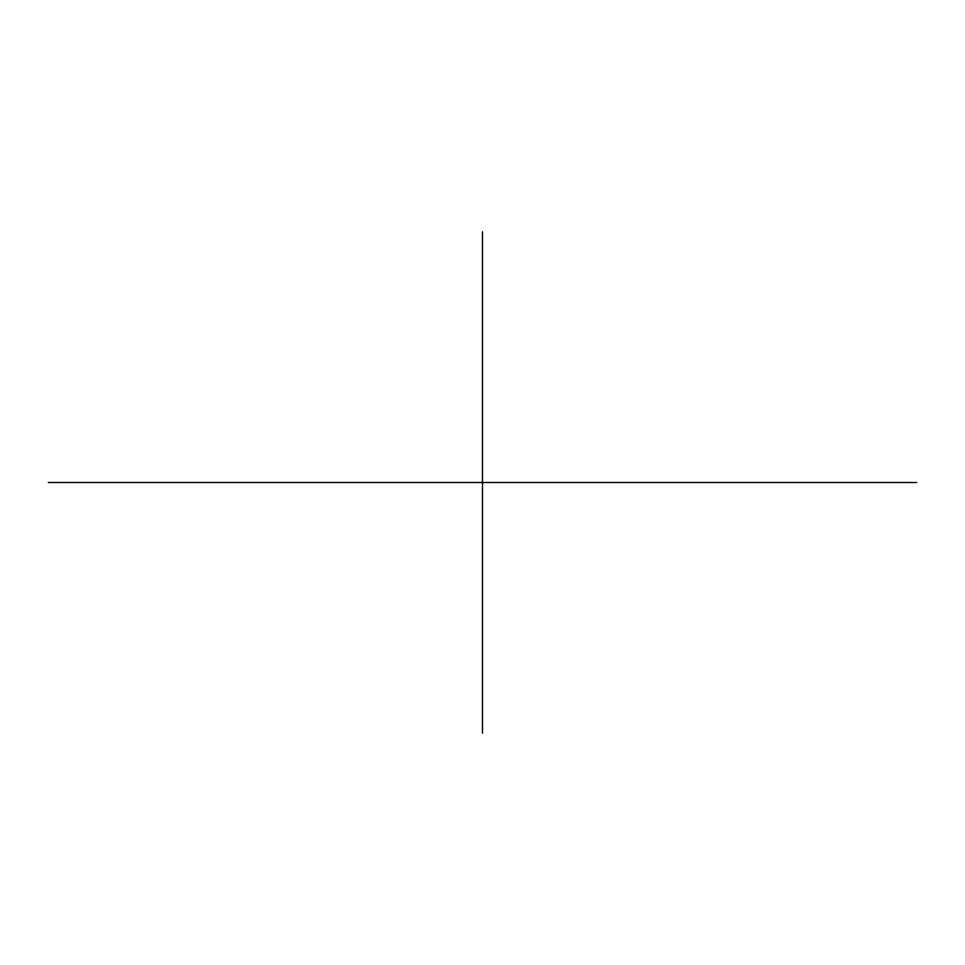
<?xml version="1.0" encoding="UTF-8"?>
<svg xmlns="http://www.w3.org/2000/svg" width="965" height="965" viewBox="0 0 965 965"><rect width="100%" height="100%" fill="white"/><g stroke="black" fill="none" stroke-linecap="round" stroke-linejoin="round"><path stroke-width="1.45" d="M48.25 482.5L916.75 482.5M482.5 231.793L482.5 733.207"/></g></svg>
